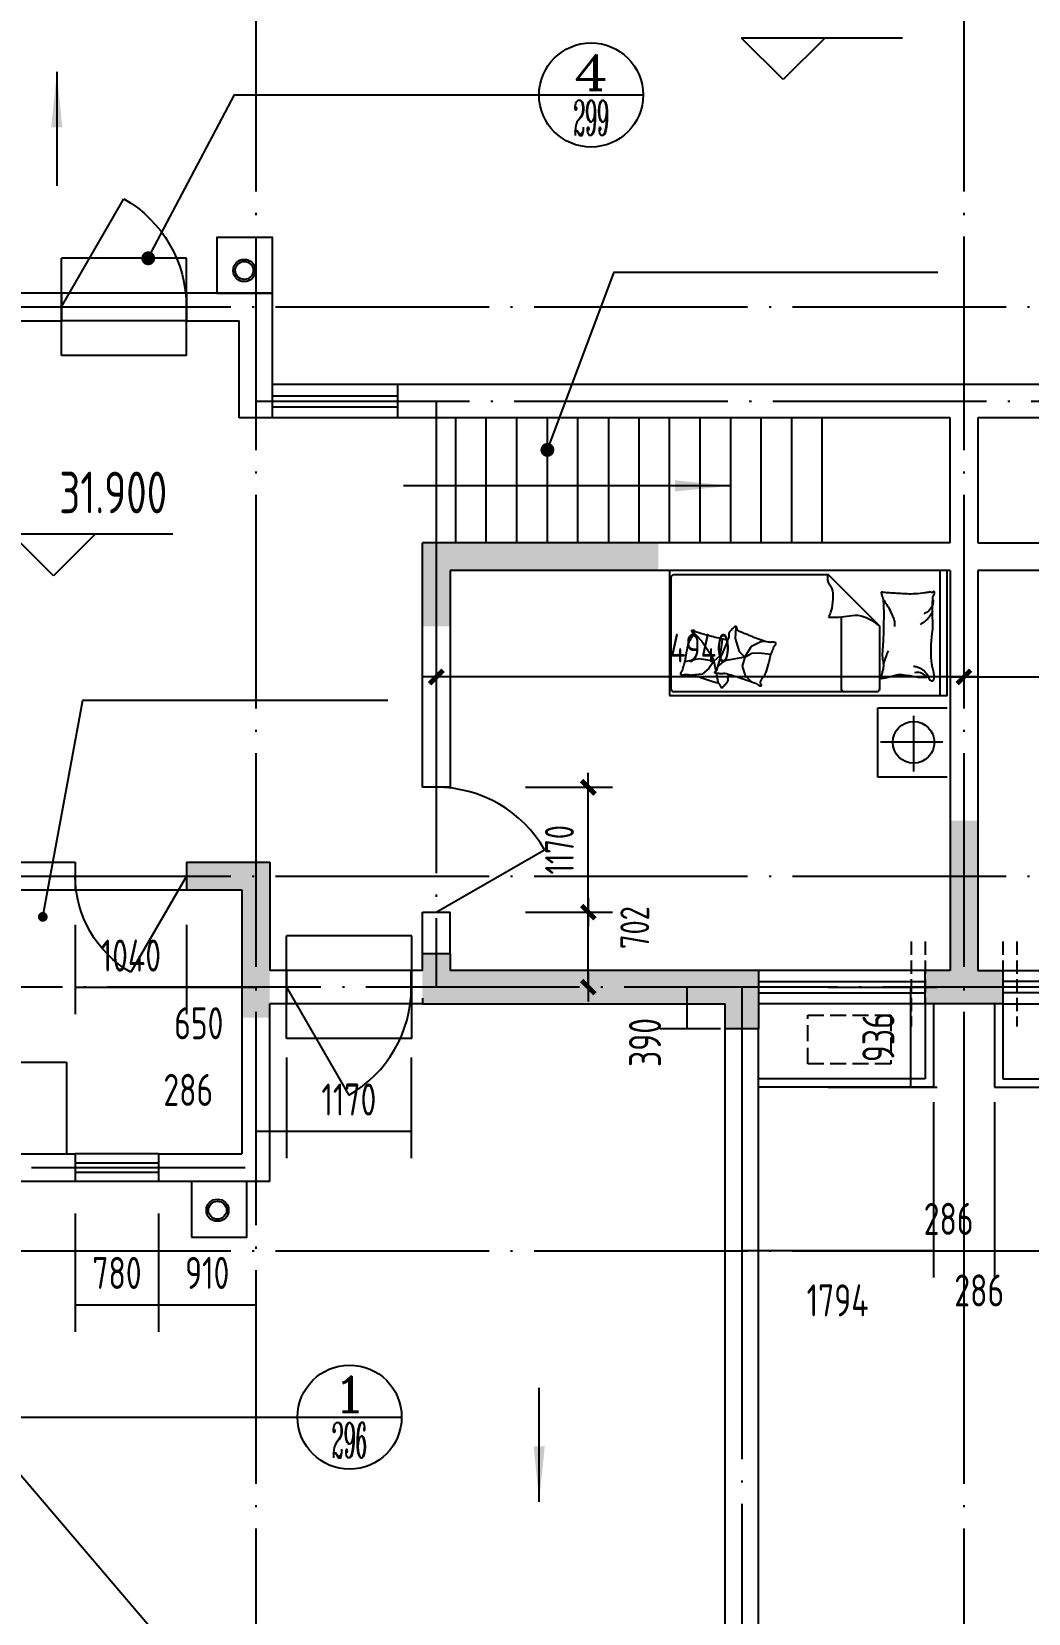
# Model space of a CAD drawing. Extents: x -726032 to 135930, y -151624 to 587044.
# Drawn here: x -601283 to -591951, y 497358 to 512170 of the extents above; entities that cross this region are included whole.
import ezdxf
from ezdxf.enums import TextEntityAlignment as Align

# ---------------------------------------------------------------- set-up
doc = ezdxf.new("R2010")
doc.units = 0
doc.header["$LTSCALE"] = 1000
doc.header["$MEASUREMENT"] = 0
doc.linetypes.add('DASH', pattern=[0.35, 0.25, -0.1])
doc.linetypes.add('DOTE', pattern=[2.42, 2, -0.2, 0.02, -0.2])
doc.layers.get('0').update_dxf_attribs({"linetype": 'CONTINUOUS'})
doc.layers.get('DEFPOINTS').update_dxf_attribs({"color": 1, "linetype": 'CONTINUOUS'})
for name, color, linetype in [('COLUMN', 170, 'CONTINUOUS'), ('DOTE', 8, 'DOTE'), ('GROUND', 45, 'CONTINUOUS'), ('LVTRY', 6, 'CONTINUOUS'), ('PUB_DIM', 245, 'CONTINUOUS'), ('ROOF', 4, 'CONTINUOUS'), ('STAIR', 42, 'CONTINUOUS'), ('WALL', 255, 'CONTINUOUS'), ('WINDOW', 155, 'CONTINUOUS'), ('WINDOW_TEXT', 7, 'CONTINUOUS'), ('家具', 252, 'CONTINUOUS'), ('引线', 213, 'CONTINUOUS'), ('排水', 245, 'CONTINUOUS'), ('空调', 245, 'CONTINUOUS'), ('雨水管', 20, 'CONTINUOUS')]:
    doc.layers.add(name, color=color, linetype=linetype)
doc.styles.add('COMP', font='COMPLEX', dxfattribs={"bigfont": 'hztxt'})
doc.styles.add('DIM_FONT', font='isocp.shx', dxfattribs={"width": 0.8})
doc.styles.add('SIMPLEX', font='SIMPLEX.SHX')
doc.dimstyles.new('DIMA', dxfattribs={"dimtxt": 300, "dimasz": 1, "dimexe": 250, "dimexo": 300, "dimgap": 150, "dimtad": 1, "dimdec": 0, "dimzin": 0, "dimdsep": 46, "dimtxsty": 'DIM_FONT', "dimcen": 0.09, "dimse1": 1, "dimclrt": 142, "dimadec": 0, "dimazin": 0, "dimtfac": 1, "dimtdec": 0, "dimtix": 1, "dimtmove": 2, "dimatfit": 3, "dimfxl": 1, "dimtolj": 1, "dimtzin": 0, "dimarcsym": 0})
doc.dimstyles.new('DIMB', dxfattribs={"dimtxt": 300, "dimasz": 1, "dimexe": 250, "dimexo": 300, "dimgap": 150, "dimtad": 1, "dimdec": 0, "dimzin": 0, "dimdsep": 46, "dimtxsty": 'DIM_FONT', "dimcen": 0.09, "dimse2": 1, "dimclrt": 142, "dimadec": 0, "dimazin": 0, "dimtfac": 1, "dimtdec": 0, "dimtix": 1, "dimtmove": 2, "dimatfit": 3, "dimfxl": 1, "dimtolj": 1, "dimtzin": 0, "dimarcsym": 0})
doc.dimstyles.new('DIMN', dxfattribs={"dimtxt": 300, "dimasz": 1, "dimexe": 250, "dimexo": 300, "dimgap": 150, "dimtad": 1, "dimdec": 0, "dimzin": 0, "dimdsep": 46, "dimtxsty": 'DIM_FONT', "dimcen": 0.09, "dimclrt": 142, "dimadec": 0, "dimazin": 0, "dimtfac": 1, "dimtdec": 0, "dimtix": 1, "dimtmove": 2, "dimatfit": 3, "dimfxl": 1, "dimtolj": 1, "dimtzin": 0, "dimarcsym": 0})

# ---------------------------------------------------------------- blocks, each defined once
blk = doc.blocks.new('_DBLK')
blk.add_line((-0.5, 0), (0, -0.866))
blk.add_arc((-0.5, 0), 1, 300, 0)
at = {"layer": 'WINDOW_TEXT', "style": 'SIMPLEX', "flags": 9}
blk.add_attdef('A', text='', height=1, dxfattribs=at).set_placement((0, 1.5), align=Align.MIDDLE)
blk = doc.blocks.new('_DIMX')
blk.add_line((-150, 0), (150, 0))
at = {"const_width": 50}
blk.add_lwpolyline([(-70, -70), (70, 70)], dxfattribs=at)
blk = doc.blocks.new('*D1630')
at = {"layer": 'DEFPOINTS', "color": 0, "transparency": 16777216}
for p in [(-592554, 507064), (-587614, 507064), (-587614, 506127)]:
    blk.add_point(p, dxfattribs=at)
at = {"layer": 'PUB_DIM', "color": 0, "lineweight": -2, "transparency": 16777216}
for p, q in [((-587614, 506794), (-587614, 505902)), ((-592553, 506127), (-587615, 506127))]:
    blk.add_line(p, q, dxfattribs=at)
at = {"layer": 'PUB_DIM', "color": 0, "lineweight": -2, "transparency": 16777216, "xscale": 0.9, "yscale": 0.9, "zscale": 0.9, "rotation": 180}
blk.add_blockref('_DIMX', (-592554, 506127), dxfattribs=at)
at = {"layer": 'PUB_DIM', "color": 0, "lineweight": -2, "transparency": 16777216, "xscale": 0.9, "yscale": 0.9, "zscale": 0.9}
blk.add_blockref('_DIMX', (-587614, 506127), dxfattribs=at)
at = {"layer": 'PUB_DIM', "color": 142, "transparency": 16777216, "insert": (-590084, 506397), "char_height": 270, "attachment_point": 5, "style": 'DIM_FONT'}
blk.add_mtext('\\A1;4940', dxfattribs=at)
blk = doc.blocks.new('*D345')
at = {"layer": 'DEFPOINTS', "color": 0, "transparency": 16777216}
for p in [(-592554, 502446), (-592268, 502446), (-592268, 500752)]:
    blk.add_point(p, dxfattribs=at)
at = {"layer": 'PUB_DIM', "color": 0, "lineweight": -2, "transparency": 16777216}
for p, q in [((-592554, 502146), (-592554, 500502)), ((-592268, 502146), (-592268, 500502)), ((-592555, 500752), (-592556, 500752)), ((-592554, 500752), (-592268, 500752)), ((-592267, 500752), (-592266, 500752))]:
    blk.add_line(p, q, dxfattribs=at)
at = {"layer": 'PUB_DIM', "color": 0, "transparency": 16777216}
for points in [[(-592555, 500753), (-592555, 500752), (-592554, 500752)], [(-592267, 500753), (-592267, 500752), (-592268, 500752)]]:
    blk.add_solid(points, dxfattribs=at)
at = {"layer": 'PUB_DIM', "color": 142, "transparency": 16777216, "insert": (-592411, 500382), "char_height": 300, "attachment_point": 5, "style": 'DIM_FONT'}
blk.add_mtext('\\A1;286', dxfattribs=at)
blk = doc.blocks.new('*D346')
at = {"layer": 'DEFPOINTS', "color": 0, "transparency": 16777216}
for p in [(-592268, 502446), (-590474, 502446), (-590474, 500752)]:
    blk.add_point(p, dxfattribs=at)
at = {"layer": 'PUB_DIM', "color": 0, "lineweight": -2, "transparency": 16777216}
for p, q in [((-592268, 502146), (-592268, 500502)), ((-590474, 502146), (-590474, 500502)), ((-592267, 500752), (-590475, 500752))]:
    blk.add_line(p, q, dxfattribs=at)
at = {"layer": 'PUB_DIM', "color": 0, "transparency": 16777216}
for points in [[(-592267, 500753), (-592267, 500752), (-592268, 500752)], [(-590475, 500753), (-590475, 500752), (-590474, 500752)]]:
    blk.add_solid(points, dxfattribs=at)
at = {"layer": 'PUB_DIM', "color": 142, "transparency": 16777216, "insert": (-591371, 500289), "char_height": 300, "attachment_point": 5, "style": 'DIM_FONT'}
blk.add_mtext('\\A1;1794', dxfattribs=at)
blk = doc.blocks.new('_ARROW')
blk.add_solid([(0, 0), (-1, 0.1), (-1, -0.1)])
blk = doc.blocks.new('_WBLK')
for p, q in [((-0.5, 0.5), (0.5, 0.5)), ((0.5, 0.1667), (-0.5, 0.1667)), ((0.5, -0.1667), (-0.5, -0.1667)), ((-0.5, -0.5), (0.5, -0.5))]:
    blk.add_line(p, q)
at = {"layer": 'WINDOW_TEXT', "style": 'SIMPLEX', "flags": 9}
blk.add_attdef('A', text='', height=1, dxfattribs=at).set_placement((0, 1.5), align=Align.MIDDLE)
blk = doc.blocks.new('*D1631')
at = {"layer": 'DEFPOINTS', "color": 0, "transparency": 16777216}
for p in [(-597494, 507064), (-592554, 507064), (-597494, 506127)]:
    blk.add_point(p, dxfattribs=at)
at = {"layer": 'PUB_DIM', "color": 0, "lineweight": -2, "transparency": 16777216}
for p, q in [((-597494, 506794), (-597494, 505902)), ((-592555, 506127), (-597493, 506127))]:
    blk.add_line(p, q, dxfattribs=at)
at = {"layer": 'PUB_DIM', "color": 0, "lineweight": -2, "transparency": 16777216, "xscale": 0.9, "yscale": 0.9, "zscale": 0.9, "rotation": 180}
blk.add_blockref('_DIMX', (-597494, 506127), dxfattribs=at)
at = {"layer": 'PUB_DIM', "color": 0, "lineweight": -2, "transparency": 16777216, "xscale": 0.9, "yscale": 0.9, "zscale": 0.9}
blk.add_blockref('_DIMX', (-592554, 506127), dxfattribs=at)
at = {"layer": 'PUB_DIM', "color": 142, "transparency": 16777216, "insert": (-595024, 506397), "char_height": 270, "attachment_point": 5, "style": 'DIM_FONT'}
blk.add_mtext('\\A1;4940', dxfattribs=at)
blk = doc.blocks.new('M_C55HKH')
for p, q in [((0, -52), (900, -52)), ((26, -509), (26, -1968)), ((503, -489), (46, -489)), ((503, -489), (872, -858)), ((46, -761), (564, -761)), ((872, -1968), (872, -858)), ((299, -1273), (295, -1270)), ((307, -1352), (299, -1273)), ((305, -1407), (307, -1352)), ((357, -1410), (393, -1337)), ((393, -1337), (392, -1318)), ((146, -1456), (100, -1409)), ((211, -1478), (146, -1456)), ((278, -1459), (211, -1478)), ((278, -1459), (251, -1606)), ((278, -1459), (305, -1407)), ((278, -1459), (357, -1410)), ((317, -1498), (278, -1459)), ((412, -1527), (317, -1498)), ((495, -1523), (412, -1527)), ((163, -1664), (89, -1649)), ((249, -1682), (175, -1667)), ((249, -1682), (196, -1718)), ((219, -1643), (211, -1652)), ((251, -1606), (219, -1643)), ((249, -1682), (286, -1639)), ((249, -1682), (266, -1787)), ((292, -1700), (249, -1682)), ((286, -1639), (333, -1628)), ((391, -1769), (292, -1700)), ((333, -1628), (405, -1618)), ((154, -1766), (147, -1841)), ((196, -1718), (154, -1766)), ((266, -1787), (243, -1892)), ((469, -1839), (391, -1769)), ((46, -1988), (852, -1988))]:
    blk.add_line(p, q)
blk.add_lwpolyline([(0, -2000), (0, 0), (900, 0), (900, -2000)], close=True)
for points in [[(135, -134, -0.263368), (107, -115, -0.494818), (116, -96, -0.049225), (134, -94, -0.036831), (158, -96, -0.031893), (196, -104, 0.035782), (230, -111, 0.032941), (319, -117, 0.026564), (430, -111, 0.017905), (468, -106, -0.033397), (488, -104, -0.03204), (525, -104, 0.018442), (590, -107, 0.010837), (654, -107, 0.014624), (702, -104, 0.111249), (725, -96, -0.153708), (742, -92, -0.076444), (749, -94, -0.215512), (751, -96, -0.585858), (748, -99, 0.363489), (744, -102, 0.191716), (743, -113, -0.129675), (745, -130, -0.01735), (742, -147, 0.019326), (740, -162, 0.018818), (733, -230, 0.021828), (732, -289, 0.006204), (734, -323, 0.001963), (740, -430, 0.028341), (744, -466, -0.117014), (744, -475, -0.36606), (742, -476, -0.03973), (728, -473, -0.048309), (715, -468, 0.062981), (704, -464, 0.04058), (681, -461, 0.014345), (614, -458, 0.005484), (488, -459, 0.007153), (392, -462, 0.008762), (350, -465, -0.008153), (304, -468, -0.06251), (247, -463, 0.078669), (201, -461, 0.047825), (179, -466, -0.034494), (148, -473, -0.023571), (123, -476, -0.510228), (122, -475), (129, -445), (150, -363, 0.073041), (152, -343, 0.023305), (146, -282, 0.018299), (142, -259, -0.01097), (135, -221, -0.042281), (132, -187, -0.027201), (135, -133)], [(609, -107, 0.027842), (585, -118, 0.048685), (573, -126, 0.023666), (545, -150, 0.031223), (526, -171, 0.046801), (521, -179, 0.023191), (513, -196)], [(691, -102, 0.088153), (656, -105, 0.088153), (625, -120, 0.077547), (604, -142, 0.077547), (590, -169)], [(133, -150, -0.05369), (148, -163, -0.070312), (156, -175, -0.015448), (159, -183, -0.013244), (163, -194, -0.082127), (166, -212, -0.064164), (163, -235)], [(135, -134, -0.077379), (170, -159, -0.077379), (195, -194, -0.047525), (205, -218, -0.047525), (210, -244)], [(225, -460, 0.009729), (253, -451, 0.009729), (280, -441, 0.007971), (301, -432, 0.007971), (323, -423)], [(695, -462, 0.016108), (656, -436, 0.024599), (629, -421, 0.009477), (580, -397, 0.015937), (550, -385, 0.072521), (534, -381, 0.033339), (498, -381)], [(503, -489, -0.085272), (566, -599, -0.124044), (575, -686), (562, -782), (563, -854)], [(563, -854, -0.027362), (602, -838, -0.040834), (629, -830, -0.038441), (717, -821, -0.076528), (761, -826, -0.103649), (788, -840, 0.093398), (818, -857, 0.072727), (841, -861, 0.052315), (872, -858)], [(400, -1581, 0.025626), (402, -1591, 0.0108), (426, -1697, 0.00456), (445, -1769, 0.01125), (454, -1797, 0.069394), (462, -1813, -0.079756), (468, -1827, -0.106399), (469, -1839, -0.328642), (466, -1842, -0.299547), (461, -1840, 0.189917), (454, -1835, 0.033518), (446, -1833, 0.075627), (442, -1833, 0.053489), (436, -1835, 0.017838), (418, -1843, 0.038394), (397, -1855, -0.059529), (384, -1862, -0.035943), (362, -1869, -0.011245), (291, -1884, -0.006203), (259, -1889, 0.010783), (241, -1893, 0.019485), (230, -1895, 0.005062), (188, -1908, 0.101392), (167, -1919, -0.223768), (156, -1922, -0.25558), (153, -1920, -0.081563), (150, -1907, -0.071805), (151, -1893, 0.069985), (152, -1879, 0.03546), (145, -1831, 0.029432), (130, -1774, 0.001554), (121, -1746, -0.00152), (112, -1718, -0.004735), (102, -1689, 0.00382), (91, -1653, 0.296001), (66, -1634, -0.649774), (61, -1616, -0.02319), (65, -1613, 0.0288), (68, -1610, 0.005727), (73, -1605, -0.004358), (80, -1599, -0.027528), (94, -1586, -0.046214), (104, -1580, -0.194121), (117, -1579, 0.133719), (137, -1580, 0.005779), (155, -1575, 0.008882)]]:
    blk.add_lwpolyline(points, format="xyb")
blk.add_lwpolyline([(345, -1251, 0.101392), (366, -1238, -0.223768), (377, -1234, -0.25558), (380, -1236, -0.081563), (384, -1249, -0.071805), (384, -1263, 0.069985), (384, -1277, 0.03546), (394, -1324, 0.029432), (414, -1380, 0.001554), (425, -1407, -0.00152), (437, -1434, -0.004735), (448, -1462, 0.00382), (462, -1497, 0.296001), (488, -1515, -0.649774), (495, -1532, -0.02319), (491, -1536, 0.0288), (488, -1539, 0.005727), (484, -1544, -0.004358), (478, -1551, -0.027528), (464, -1564, -0.046214), (455, -1571, -0.194121), (442, -1573, 0.133719), (422, -1574, 0.011505), (387, -1586, 0.008882), (343, -1604, 0.012426), (286, -1629, -0.033612), (264, -1637), (218, -1652), (182, -1663, 0.224341), (170, -1674, -0.722772), (163, -1673, -0.103513), (163, -1670, 0.053465), (163, -1664, 0.030109), (161, -1646, -0.031436), (159, -1628, -0.05324), (160, -1616, 0.05518), (161, -1604, 0.056271), (157, -1583, 0.0108), (124, -1480, 0.00456), (100, -1409, 0.01125), (89, -1381, 0.069394), (80, -1366, -0.079756), (73, -1353, -0.106399), (71, -1341, -0.328642), (74, -1338, -0.299547), (79, -1340, 0.189917), (86, -1344, 0.033518), (94, -1345, 0.075627), (98, -1345, 0.053489), (104, -1343, 0.017838), (122, -1333, 0.038394), (141, -1319, -0.059529), (154, -1311, -0.035943), (175, -1303, -0.011245), (245, -1283, -0.006203), (276, -1275, 0.010783), (295, -1270, 0.019485), (305, -1266, 0.005062)], format="xyb", close=True)
for centre, start, end in [((46, -509), 90, 180), ((46, -741), 180, 270), ((46, -1968), 180, 270), ((852, -1968), 270, 0)]:
    blk.add_arc(centre, 20, start, end)
at = {"style": 'DIM_FONT', "width": 0.8, "flags": 9}
for tag in ['XSIZE', 'YSIZE']:
    blk.add_attdef(tag, (0, 0), '', height=0.5, dxfattribs=at)
blk = doc.blocks.new('*D352')
at = {"layer": 'DEFPOINTS', "color": 0, "transparency": 16777216}
for p in [(-592840, 502446), (-592554, 502446), (-592554, 500752)]:
    blk.add_point(p, dxfattribs=at)
at = {"layer": 'PUB_DIM', "color": 0, "lineweight": -2, "transparency": 16777216}
for p, q in [((-592840, 502146), (-592840, 500502)), ((-592554, 502146), (-592554, 500502)), ((-592841, 500752), (-592842, 500752)), ((-592840, 500752), (-592554, 500752)), ((-592553, 500752), (-592552, 500752))]:
    blk.add_line(p, q, dxfattribs=at)
at = {"layer": 'PUB_DIM', "color": 0, "transparency": 16777216}
for points in [[(-592841, 500753), (-592841, 500752), (-592840, 500752)], [(-592553, 500753), (-592553, 500752), (-592554, 500752)]]:
    blk.add_solid(points, dxfattribs=at)
at = {"layer": 'PUB_DIM', "color": 142, "transparency": 16777216, "insert": (-592697, 501052), "char_height": 300, "attachment_point": 5, "style": 'DIM_FONT'}
blk.add_mtext('\\A1;286', dxfattribs=at)
blk = doc.blocks.new('*D1634')
at = {"layer": 'DEFPOINTS', "color": 0, "transparency": 16777216}
for p in [(-596928, 503924), (-596071, 503924), (-596928, 503222)]:
    blk.add_point(p, dxfattribs=at)
at = {"layer": 'PUB_DIM', "color": 0, "lineweight": -2, "transparency": 16777216}
for p, q in [((-596658, 503924), (-595846, 503924)), ((-596071, 503223), (-596071, 503924))]:
    blk.add_line(p, q, dxfattribs=at)
at = {"layer": 'PUB_DIM', "color": 0, "lineweight": -2, "transparency": 16777216, "xscale": 0.9, "yscale": 0.9, "zscale": 0.9}
for p, rotation in [((-596071, 503924), 90), ((-596071, 503222), 270)]:
    blk.add_blockref('_DIMX', p, dxfattribs=dict(at, rotation=rotation))
at = {"layer": 'PUB_DIM', "color": 142, "transparency": 16777216, "insert": (-595636, 503780), "char_height": 270, "attachment_point": 5, "rotation": 90, "style": 'DIM_FONT'}
blk.add_mtext('\\A1;702', dxfattribs=at)
blk = doc.blocks.new('*D1635')
at = {"layer": 'DEFPOINTS', "color": 0, "transparency": 16777216}
for p in [(-594532, 503222), (-595150, 502832), (-594532, 502832)]:
    blk.add_point(p, dxfattribs=at)
at = {"layer": 'PUB_DIM', "color": 0, "lineweight": -2, "transparency": 16777216}
for p, q in [((-595150, 503221), (-595150, 502833)), ((-594832, 502832), (-595400, 502832))]:
    blk.add_line(p, q, dxfattribs=at)
at = {"layer": 'PUB_DIM', "color": 0, "transparency": 16777216}
for points in [[(-595150, 503221), (-595150, 503221), (-595150, 503222)], [(-595150, 502833), (-595150, 502833), (-595150, 502832)]]:
    blk.add_solid(points, dxfattribs=at)
at = {"layer": 'PUB_DIM', "color": 142, "transparency": 16777216, "insert": (-595540, 502704), "char_height": 300, "attachment_point": 5, "rotation": 90, "style": 'DIM_FONT'}
blk.add_mtext('\\A1;390', dxfattribs=at)
blk = doc.blocks.new('*D3519')
at = {"layer": 'DEFPOINTS', "color": 0, "transparency": 16777216}
for p in [(-599184, 502862), (-598898, 502862), (-599184, 501870)]:
    blk.add_point(p, dxfattribs=at)
at = {"layer": 'PUB_DIM', "color": 0, "lineweight": -2, "transparency": 16777216}
for p, q in [((-598898, 502562), (-598898, 501620)), ((-599185, 501870), (-599186, 501870)), ((-598898, 501870), (-599184, 501870)), ((-598897, 501870), (-598896, 501870))]:
    blk.add_line(p, q, dxfattribs=at)
at = {"layer": 'PUB_DIM', "color": 0, "transparency": 16777216}
for points in [[(-599185, 501870), (-599185, 501870), (-599184, 501870)], [(-598897, 501870), (-598897, 501870), (-598898, 501870)]]:
    blk.add_solid(points, dxfattribs=at)
at = {"layer": 'PUB_DIM', "color": 142, "transparency": 16777216, "insert": (-599816, 502260), "char_height": 300, "attachment_point": 5, "style": 'DIM_FONT'}
blk.add_mtext('\\A1;286', dxfattribs=at)
blk = doc.blocks.new('_INDEX')
blk.add_line((-0.5, 0), (0.5, 0))
blk.add_circle((0, 0), 0.5)
at = {"style": 'COMP'}
for tag, width, p, p2 in [('1', 2.333333, (-0.17, 0.05), (0.17, 0.05)), ('-', 1.166667, (-0.17, -0.39), (0.17, -0.39))]:
    blk.add_attdef(tag, text='', height=0.34, dxfattribs=dict(at, width=width)).set_placement(p, p2, align=Align.FIT)
blk = doc.blocks.new('*D356')
at = {"layer": 'DEFPOINTS', "color": 0, "transparency": 16777216}
for p in [(-600874, 504106), (-599834, 504106), (-600874, 503218)]:
    blk.add_point(p, dxfattribs=at)
at = {"layer": 'PUB_DIM', "color": 0, "lineweight": -2, "transparency": 16777216}
for p, q in [((-600874, 503806), (-600874, 502968)), ((-599834, 503806), (-599834, 502968)), ((-599835, 503218), (-600873, 503218))]:
    blk.add_line(p, q, dxfattribs=at)
at = {"layer": 'PUB_DIM', "color": 0, "transparency": 16777216}
for points in [[(-600873, 503218), (-600873, 503218), (-600874, 503218)], [(-599835, 503218), (-599835, 503218), (-599834, 503218)]]:
    blk.add_solid(points, dxfattribs=at)
at = {"layer": 'PUB_DIM', "color": 142, "transparency": 16777216, "insert": (-600354, 503518), "char_height": 300, "attachment_point": 5, "style": 'DIM_FONT'}
blk.add_mtext('\\A1;1040', dxfattribs=at)
blk = doc.blocks.new('*D1637')
at = {"layer": 'DEFPOINTS', "color": 0, "transparency": 16777216}
for p in [(-599834, 504106), (-599184, 504106), (-599834, 503218)]:
    blk.add_point(p, dxfattribs=at)
at = {"layer": 'PUB_DIM', "color": 0, "lineweight": -2, "transparency": 16777216}
for p, q in [((-599834, 503806), (-599834, 502968)), ((-599185, 503218), (-599833, 503218))]:
    blk.add_line(p, q, dxfattribs=at)
at = {"layer": 'PUB_DIM', "color": 0, "transparency": 16777216}
for points in [[(-599833, 503218), (-599833, 503218), (-599834, 503218)], [(-599185, 503218), (-599185, 503218), (-599184, 503218)]]:
    blk.add_solid(points, dxfattribs=at)
at = {"layer": 'PUB_DIM', "color": 142, "transparency": 16777216, "insert": (-599718, 502884), "char_height": 300, "attachment_point": 5, "style": 'DIM_FONT'}
blk.add_mtext('\\A1;650', dxfattribs=at)
blk = doc.blocks.new('*D358')
at = {"layer": 'DEFPOINTS', "color": 0, "transparency": 16777216}
for p in [(-598898, 502862), (-597728, 502862), (-598898, 501870)]:
    blk.add_point(p, dxfattribs=at)
at = {"layer": 'PUB_DIM', "color": 0, "lineweight": -2, "transparency": 16777216}
for p, q in [((-598898, 502562), (-598898, 501620)), ((-597728, 502562), (-597728, 501620)), ((-597729, 501870), (-598897, 501870))]:
    blk.add_line(p, q, dxfattribs=at)
at = {"layer": 'PUB_DIM', "color": 0, "transparency": 16777216}
for points in [[(-598897, 501870), (-598897, 501870), (-598898, 501870)], [(-597729, 501870), (-597729, 501870), (-597728, 501870)]]:
    blk.add_solid(points, dxfattribs=at)
at = {"layer": 'PUB_DIM', "color": 142, "transparency": 16777216, "insert": (-598313, 502170), "char_height": 300, "attachment_point": 5, "style": 'DIM_FONT'}
blk.add_mtext('\\A1;1170', dxfattribs=at)
blk = doc.blocks.new('*D359')
at = {"layer": 'DEFPOINTS', "color": 0, "transparency": 16777216}
for p in [(-594634, 502446), (-592840, 502446), (-594634, 500752)]:
    blk.add_point(p, dxfattribs=at)
at = {"layer": 'PUB_DIM', "color": 0, "lineweight": -2, "transparency": 16777216}
for p, q in [((-594634, 502146), (-594634, 500502)), ((-592840, 502146), (-592840, 500502)), ((-592841, 500752), (-594633, 500752))]:
    blk.add_line(p, q, dxfattribs=at)
at = {"layer": 'PUB_DIM', "color": 0, "transparency": 16777216}
for points in [[(-594633, 500753), (-594633, 500752), (-594634, 500752)], [(-592841, 500753), (-592841, 500752), (-592840, 500752)]]:
    blk.add_solid(points, dxfattribs=at)
at = {"layer": 'PUB_DIM', "color": 142, "transparency": 16777216, "insert": (-593737, 500289), "char_height": 300, "attachment_point": 5, "style": 'DIM_FONT'}
blk.add_mtext('\\A1;1794', dxfattribs=at)
blk = doc.blocks.new('*D361')
at = {"layer": 'DEFPOINTS', "color": 0, "transparency": 16777216}
for p in [(-594126, 503222), (-594126, 502286), (-593055, 502286)]:
    blk.add_point(p, dxfattribs=at)
at = {"layer": 'PUB_DIM', "color": 0, "lineweight": -2, "transparency": 16777216}
for p, q in [((-593826, 503222), (-592805, 503222)), ((-593055, 503221), (-593055, 502287)), ((-593826, 502286), (-592805, 502286))]:
    blk.add_line(p, q, dxfattribs=at)
at = {"layer": 'PUB_DIM', "color": 0, "transparency": 16777216}
for points in [[(-593056, 503221), (-593055, 503221), (-593055, 503222)], [(-593056, 502287), (-593055, 502287), (-593055, 502286)]]:
    blk.add_solid(points, dxfattribs=at)
at = {"layer": 'PUB_DIM', "color": 142, "transparency": 16777216, "insert": (-593355, 502754), "char_height": 300, "attachment_point": 5, "rotation": 90, "style": 'DIM_FONT'}
blk.add_mtext('\\A1;936', dxfattribs=at)
blk = doc.blocks.new('*D3997')
at = {"layer": 'DEFPOINTS', "color": 0, "transparency": 16777216}
for p in [(-600874, 501402), (-600094, 501402), (-600094, 500246)]:
    blk.add_point(p, dxfattribs=at)
at = {"layer": 'PUB_DIM', "color": 0, "lineweight": -2, "transparency": 16777216}
for p, q in [((-600874, 501102), (-600874, 499996)), ((-600094, 501102), (-600094, 499996)), ((-600873, 500246), (-600095, 500246))]:
    blk.add_line(p, q, dxfattribs=at)
at = {"layer": 'PUB_DIM', "color": 0, "transparency": 16777216}
for points in [[(-600873, 500246), (-600873, 500246), (-600874, 500246)], [(-600095, 500246), (-600095, 500246), (-600094, 500246)]]:
    blk.add_solid(points, dxfattribs=at)
at = {"layer": 'PUB_DIM', "color": 142, "transparency": 16777216, "insert": (-600484, 500546), "char_height": 300, "attachment_point": 5, "style": 'DIM_FONT'}
blk.add_mtext('\\A1;780', dxfattribs=at)
blk = doc.blocks.new('*D3996')
at = {"layer": 'DEFPOINTS', "color": 0, "transparency": 16777216}
for p in [(-600094, 501402), (-599184, 501402), (-599184, 500246)]:
    blk.add_point(p, dxfattribs=at)
at = {"layer": 'PUB_DIM', "color": 0, "lineweight": -2, "transparency": 16777216}
for p, q in [((-600094, 501102), (-600094, 499996)), ((-600093, 500246), (-599185, 500246))]:
    blk.add_line(p, q, dxfattribs=at)
at = {"layer": 'PUB_DIM', "color": 0, "transparency": 16777216}
for points in [[(-600093, 500246), (-600093, 500246), (-600094, 500246)], [(-599185, 500246), (-599185, 500246), (-599184, 500246)]]:
    blk.add_solid(points, dxfattribs=at)
at = {"layer": 'PUB_DIM', "color": 142, "transparency": 16777216, "insert": (-599639, 500546), "char_height": 300, "attachment_point": 5, "style": 'DIM_FONT'}
blk.add_mtext('\\A1;910', dxfattribs=at)
blk = doc.blocks.new('*D4205')
at = {"layer": 'DEFPOINTS', "color": 0, "transparency": 16777216}
for p in [(-596928, 505094), (-596071, 505094), (-596928, 503924)]:
    blk.add_point(p, dxfattribs=at)
at = {"layer": 'PUB_DIM', "color": 0, "lineweight": -2, "transparency": 16777216}
for p, q in [((-596658, 505094), (-595846, 505094)), ((-596071, 503925), (-596071, 505094)), ((-596658, 503924), (-595846, 503924))]:
    blk.add_line(p, q, dxfattribs=at)
at = {"layer": 'PUB_DIM', "color": 0, "lineweight": -2, "transparency": 16777216, "xscale": 0.9, "yscale": 0.9, "zscale": 0.9}
for p, rotation in [((-596071, 505094), 90), ((-596071, 503924), 270)]:
    blk.add_blockref('_DIMX', p, dxfattribs=dict(at, rotation=rotation))
at = {"layer": 'PUB_DIM', "color": 142, "transparency": 16777216, "insert": (-596341, 504509), "char_height": 270, "attachment_point": 5, "rotation": 90, "style": 'DIM_FONT'}
blk.add_mtext('\\A1;1170', dxfattribs=at)

msp = doc.modelspace()

# ---------------------------------------------------------------- hatches: boundary and pattern name
at = {"layer": 'ROOF'}
h = msp.add_hatch(dxfattribs=at)
h.set_pattern_fill('DOTS', color=256, scale=390, style=0)
h.set_pattern_definition([(180, (-731930.325, 346442.748), (-12.1875, 24.375), [0, -24.375])])
h.paths.add_polyline_path([(-597623.9, 503066.4), (-597623.9, 503118.4), (-594789.9, 503118.4), (-594789.9, 503066.4)])

# ---------------------------------------------------------------- linework, layer by layer
at = {"layer": 'COLUMN'}
for points in [[(-597623.9, 507382.4), (-597363.9, 507122.4), (-595413.9, 507382.4), (-595413.9, 507122.4)], [(-597623.9, 507382.4), (-597623.9, 506602.4), (-597363.9, 507122.4), (-597363.9, 506602.4)], [(-592683.9, 504782.4), (-592683.9, 503378.4), (-592423.9, 504782.4), (-592423.9, 503378.4)], [(-599833.9, 504392.4), (-599833.9, 504132.4), (-599053.9, 504392.4), (-599313.9, 504132.4)], [(-599313.9, 502936.4), (-599313.9, 504132.4), (-599053.9, 502936.4), (-599053.9, 504392.4)], [(-597363.9, 503534.4), (-597623.9, 503534.4), (-597363.9, 503378.4), (-597623.9, 503118.4)], [(-597623.9, 503118.4), (-597363.9, 503378.4), (-594789.9, 503118.4), (-594477.9, 503378.4)], [(-594789.9, 503118.4), (-594789.9, 502832.4), (-594477.9, 503378.4), (-594477.9, 502832.4)], [(-592917.9, 503378.4), (-592917.9, 503066.4), (-592189.9, 503378.4), (-592189.9, 503066.4)]]:
    msp.add_solid(points, dxfattribs=at)
at = {"layer": 'DOTE'}
for p, q in [((-599183.9, 522352), (-599183.9, 491880.4)), ((-592553.9, 522352), (-592553.9, 491880.4)), ((-615939.2, 509592.4), (-545333.8, 509592.4)), ((-599183.9, 508708.4), (-585923.9, 508708.4)), ((-597493.9, 508708.4), (-597493.9, 503222.4)), ((-615939.2, 504262.4), (-545333.8, 504262.4)), ((-545333.8, 503222.4), (-615939.2, 503222.4)), ((-594633.9, 503222.4), (-594633.9, 491880.4)), ((-608543.9, 501532.4), (-599183.9, 501532.4)), ((-615939.2, 500752.4), (-545333.8, 500752.4))]:
    msp.add_line(p, q, dxfattribs=at)
at = {"layer": 'GROUND'}
msp.add_line((-600873.9, 504132.4), (-599833.9, 504132.4), dxfattribs=at)
at = {"layer": 'LVTRY'}
for p, q in [((-602776.2, 502520.4), (-600955.3, 502520.4)), ((-600955.3, 502520.4), (-600955.3, 501662.4))]:
    msp.add_line(p, q, dxfattribs=at)
at = {"layer": 'PUB_DIM'}
for p, q in [((-594246.4, 511720.3), (-594636.4, 512110.3)), ((-593129.8, 512110.3), (-594636.4, 512110.3)), ((-593856.4, 512110.3), (-594246.4, 511720.3)), ((-601076.9, 507075.1), (-601466.9, 507465.1)), ((-599960.3, 507465.1), (-601466.9, 507465.1)), ((-600686.9, 507465.1), (-601076.9, 507075.1))]:
    msp.add_line(p, q, dxfattribs=at)
msp.add_lwpolyline([(-594737.9, 507916.9), (-597801.9, 507916.9)], dxfattribs=at)
at = {"layer": 'ROOF'}
for p, q in [((-597623.9, 503066.4), (-594789.9, 503066.4)), ((-592917.9, 503066.4), (-592917.9, 502364.4)), ((-592839.9, 503066.4), (-592839.9, 502286.4)), ((-592267.9, 503066.4), (-592267.9, 502286.4)), ((-592189.9, 503066.4), (-592189.9, 502364.4)), ((-594789.9, 495578.4), (-594789.9, 502832.4)), ((-594477.9, 495266.4), (-594477.9, 502832.4)), ((-592917.9, 502364.4), (-594477.9, 502364.4)), ((-592839.9, 502286.4), (-594477.9, 502286.4)), ((-592267.9, 502286.4), (-590629.9, 502286.4)), ((-592189.9, 502364.4), (-590629.9, 502364.4))]:
    msp.add_line(p, q, dxfattribs=at)
at = {"layer": 'STAIR'}
for p, q in [((-601003.9, 509137.4), (-601003.9, 510047.4)), ((-599833.9, 510047.4), (-601003.9, 510047.4)), ((-599833.9, 509137.4), (-599833.9, 510047.4)), ((-599833.9, 509722.4), (-601003.9, 509722.4)), ((-599833.9, 509462.4), (-601003.9, 509462.4)), ((-599833.9, 509137.4), (-601003.9, 509137.4)), ((-597311.9, 507382.4), (-597311.9, 508552.4)), ((-597025.9, 507382.4), (-597025.9, 508552.4)), ((-596739.9, 507382.4), (-596739.9, 508552.4)), ((-596453.9, 507382.4), (-596453.9, 508552.4)), ((-596167.9, 507382.4), (-596167.9, 508552.4)), ((-595881.9, 508552.4), (-595881.9, 507382.4)), ((-595595.9, 507382.4), (-595595.9, 508552.4)), ((-595309.9, 507382.4), (-595309.9, 508552.4)), ((-595023.9, 507382.4), (-595023.9, 508552.4)), ((-594737.9, 507382.4), (-594737.9, 508552.4)), ((-594451.9, 507382.4), (-594451.9, 508552.4)), ((-594165.9, 507382.4), (-594165.9, 508552.4)), ((-593879.9, 507382.4), (-593879.9, 508552.4)), ((-598897.9, 502741.4), (-598897.9, 503703.4)), ((-597724.3, 503703.4), (-598897.9, 503703.4)), ((-597724.3, 502741.4), (-597724.3, 503703.4)), ((-597727.9, 503378.4), (-598897.9, 503378.4)), ((-597720.6, 503066.4), (-598897.9, 503066.4)), ((-597724.3, 502741.4), (-598897.9, 502741.4))]:
    msp.add_line(p, q, dxfattribs=at)
at = {"layer": 'WALL'}
for p, q in [((-601003.9, 509722.4), (-602043.9, 509722.4)), ((-601003.9, 509722.4), (-601003.9, 509462.4)), ((-599833.9, 509722.4), (-599833.9, 509462.4)), ((-599027.9, 509722.4), (-599833.9, 509722.4)), ((-599027.9, 508552.4), (-599027.9, 509722.4)), ((-602043.9, 509462.4), (-601003.9, 509462.4)), ((-599833.9, 509462.4), (-599339.9, 509462.4)), ((-599339.9, 508552.4), (-599339.9, 509462.4)), ((-587249.9, 508864.4), (-597857.9, 508864.4)), ((-597857.9, 508864.4), (-597857.9, 508552.4)), ((-599027.9, 508552.4), (-599339.9, 508552.4)), ((-592683.9, 508552.4), (-597857.9, 508552.4)), ((-592683.9, 507382.4), (-592683.9, 508552.4)), ((-587249.9, 508552.4), (-592423.9, 508552.4)), ((-592423.9, 508552.4), (-592423.9, 507382.4)), ((-592683.9, 507382.4), (-597623.9, 507382.4)), ((-597623.9, 505094.4), (-597623.9, 507382.4)), ((-592423.9, 507382.4), (-587483.9, 507382.4)), ((-592683.9, 507122.4), (-597363.9, 507122.4)), ((-597363.9, 507122.4), (-597363.9, 505094.4)), ((-592683.9, 507122.4), (-592683.9, 503378.4)), ((-587743.9, 507122.4), (-592423.9, 507122.4)), ((-592423.9, 507122.4), (-592423.9, 503378.4)), ((-597363.9, 505094.4), (-597623.9, 505094.4)), ((-602303.9, 504392.4), (-600873.9, 504392.4)), ((-600873.9, 504392.4), (-600873.9, 504132.4)), ((-599833.9, 504392.4), (-599053.9, 504392.4)), ((-599833.9, 504392.4), (-599833.9, 504132.4)), ((-599053.9, 504392.4), (-599053.9, 503378.4)), ((-603733.9, 504132.4), (-600873.9, 504132.4)), ((-599833.9, 504132.4), (-599313.9, 504132.4)), ((-599313.9, 504132.4), (-599313.9, 501662.4)), ((-597623.9, 503534.4), (-597623.9, 503924.4)), ((-597623.9, 503924.4), (-597363.9, 503924.4)), ((-597363.9, 503534.4), (-597363.9, 503924.4)), ((-597623.9, 503378.4), (-597623.9, 503534.4)), ((-597363.9, 503534.4), (-597623.9, 503534.4)), ((-597363.9, 503534.4), (-597363.9, 503378.4)), ((-598897.9, 503378.4), (-599053.9, 503378.4)), ((-598897.9, 503378.4), (-598897.9, 503066.4)), ((-597727.9, 503066.4), (-597727.9, 503378.4)), ((-597623.9, 503378.4), (-597727.9, 503378.4)), ((-594477.9, 503378.4), (-597363.9, 503378.4)), ((-594477.9, 503378.4), (-594477.9, 502832.4)), ((-592917.9, 503066.4), (-592917.9, 503378.4)), ((-592683.9, 503378.4), (-592917.9, 503378.4)), ((-592423.9, 503378.4), (-592189.9, 503378.4)), ((-592189.9, 503378.4), (-592189.9, 503066.4)), ((-599053.9, 501402.4), (-599053.9, 503066.4)), ((-598897.9, 503066.4), (-599053.9, 503066.4)), ((-597623.9, 503066.4), (-597727.9, 503066.4)), ((-597623.9, 503118.4), (-597623.9, 503066.4)), ((-594789.9, 502832.4), (-594789.9, 503066.4)), ((-592189.9, 503066.4), (-592917.9, 503066.4)), ((-594477.9, 502832.4), (-594789.9, 502832.4)), ((-603733.9, 501662.4), (-600873.9, 501662.4)), ((-600873.9, 501662.4), (-600873.9, 501402.4)), ((-600093.9, 501662.4), (-599313.9, 501662.4)), ((-600093.9, 501662.4), (-600093.9, 501402.4)), ((-600873.9, 501402.4), (-606853.9, 501402.4)), ((-599053.9, 501402.4), (-600093.9, 501402.4))]:
    msp.add_line(p, q, dxfattribs=at)
at = {"layer": '家具'}
for p, q in [((-593359.9, 505839.2), (-592709.9, 505839.2)), ((-593359.9, 505189.2), (-593359.9, 505839.2)), ((-593025.6, 505761.9), (-593025.6, 505241.9)), ((-592752.6, 505514.9), (-593336.2, 505514.9)), ((-592709.9, 505189.2), (-593359.9, 505189.2))]:
    msp.add_line(p, q, dxfattribs=at)
msp.add_circle((-593025.6, 505514.9), 195, dxfattribs=at)
at = {"layer": '引线'}
for points in [[(-600191.5, 510047.4), (-599384.6, 511576.8), (-596532.1, 511576.8)], [(-596453.9, 508253.3), (-595828.8, 509916.7), (-592798.3, 509916.7)], [(-601178.3, 503880), (-600804.1, 505911.1), (-597948.6, 505911.1)], [(-602463.9, 501402.4), (-601902.1, 499195.6), (-598194.4, 499195.6)]]:
    msp.add_lwpolyline(points, dxfattribs=at)
for points, const_width in [([(-600224.2, 510047.4, 1), (-600158.9, 510047.4, 1)], 64.7), ([(-596486.5, 508253.3, 1), (-596421.2, 508253.3, 1)], 64.7), ([(-601201.2, 503880, 1), (-601155.3, 503880, 1)], 45.2)]:
    msp.add_lwpolyline(points, format="xyb", close=True, dxfattribs=dict(at, const_width=const_width))
at = {"layer": '排水'}
msp.add_line((-599053.9, 495916.4), (-603733.9, 501402.4), dxfattribs=at)
for points in [[(-601047.3, 511793), (-601047.3, 510724.7)], [(-596530.9, 498401.5), (-596530.9, 499469.8)]]:
    msp.add_lwpolyline(points, dxfattribs=at)
at = {"layer": '空调', "linetype": 'DASH', "ltscale": 0.5}
for p, q in [((-593047.9, 503648.3), (-593047.9, 502854.2)), ((-592917.9, 503648.3), (-592917.9, 502854.2)), ((-592189.9, 503648.3), (-592189.9, 502854.2)), ((-592059.9, 503648.3), (-592059.9, 502854.2))]:
    msp.add_line(p, q, dxfattribs=at)
at = {"layer": '空调', "linetype": 'DASH', "ltscale": 0.6}
msp.add_lwpolyline([(-593237, 502505), (-594017, 502505), (-594017, 502960), (-593237, 502960)], close=True, dxfattribs=at)
at = {"layer": '雨水管'}
for points in [[(-599547.9, 509722.4), (-599027.9, 509722.4), (-599027.9, 510242.4), (-599547.9, 510242.4)], [(-599787.6, 500882.4), (-599267.6, 500882.4), (-599267.6, 501402.4), (-599787.6, 501402.4)]]:
    msp.add_lwpolyline(points, close=True, dxfattribs=at)
for centre, radius in [((-599292.5, 509933.4), 104), ((-599292.5, 509933.4), 84.5), ((-599542.7, 501133.3), 104), ((-599542.7, 501133.3), 84.5)]:
    msp.add_circle(centre, radius, dxfattribs=at)

# ---------------------------------------------------------------- block references
at = {"layer": 'PUB_DIM', "xscale": -520, "yscale": 520, "zscale": 520, "rotation": 180}
msp.add_blockref('_ARROW', (-594737.9, 507916.9), dxfattribs=at)
at = {"layer": 'WINDOW', "color": 3, "xscale": -1170, "yscale": 1170, "zscale": 1170, "rotation": 180}
msp.add_blockref('_DBLK', (-600418.9, 509592.4), dxfattribs=at)
at = {"layer": 'WINDOW'}
for name, p, xscale, yscale, zscale, rotation in [('_WBLK', (-598442.9, 508708.4), 1170, 312, 1170, 180), ('_DBLK', (-597493.9, 504509.4), 1170, 1170, 1170, 90), ('_DBLK', (-600353.9, 504262.4), 1040, -1040, 1040, 180), ('_DBLK', (-598312.9, 503222.4), -1170, -1170, 1170, 180), ('_WBLK', (-600483.9, 501532.4), 780, 259.9999999999272, 780, 180)]:
    msp.add_blockref(name, p, dxfattribs=dict(at, xscale=xscale, yscale=yscale, zscale=zscale, rotation=rotation))
at = {"layer": 'WINDOW', "yscale": 312, "zscale": 1560}
for p, xscale in [((-593697.9, 503222.4), -1560), ((-591409.9, 503222.4), 1560)]:
    msp.add_blockref('_WBLK', p, dxfattribs=dict(at, xscale=xscale))
at = {"layer": '家具', "xscale": -1.30000000000291, "yscale": 1.30000000000291, "zscale": 1.3, "rotation": 270}
msp.add_blockref('M_C55HKH', (-592709.9, 505952.4), dxfattribs=at)
at = {"layer": '引线'}
ref = msp.add_blockref('_INDEX', (-596044.6, 511576.8), dxfattribs=dict(at, xscale=975, yscale=975, zscale=975))
ref.add_attrib('1', '4', dxfattribs={"layer": '0', "height": 331.5, "style": 'COMP', "width": 1.3125}).set_placement((-596210.4, 511625.6), (-595878.9, 511625.6), align=Align.FIT)
ref.add_attrib('-', '299', dxfattribs={"layer": '0', "height": 331.5, "style": 'COMP', "width": 0.388889}).set_placement((-596210.4, 511196.6), (-595878.9, 511196.6), align=Align.FIT)
ref = msp.add_blockref('_INDEX', (-598306.2, 499195.6), dxfattribs=dict(at, xscale=975, yscale=975, zscale=975))
ref.add_attrib('1', '1', dxfattribs={"layer": '0', "height": 331.5, "style": 'COMP', "width": 2.333333}).set_placement((-598471.9, 499244.4), (-598140.4, 499244.4), align=Align.FIT)
ref.add_attrib('-', '296', dxfattribs={"layer": '0', "height": 331.5, "style": 'COMP', "width": 0.388889}).set_placement((-598471.9, 498815.4), (-598140.4, 498815.4), align=Align.FIT)
at = {"layer": '排水', "yscale": 520, "zscale": 520, "rotation": 90}
for p, xscale in [((-601047.3, 511793), 520), ((-596530.9, 498401.5), -520)]:
    msp.add_blockref('_ARROW', p, dxfattribs=dict(at, xscale=xscale))

# ---------------------------------------------------------------- texts
at = {"layer": 'PUB_DIM', "style": 'DIM_FONT', "width": 0.8}
msp.add_text('31.900', height=390, dxfattribs=at).set_placement((-600518.6, 507855.1), align=Align.MIDDLE)

# ---------------------------------------------------------------- dimensions: what is measured, and where the dimension line sits
at = {"layer": 'PUB_DIM'}
for base, p2, picture, middle in [((-597493.9, 506127.2), (-597493.9, 507064.3), '*D1631', (-595023.9, 506397.2)), ((-587613.9, 506127.2), (-587613.9, 507064.3), '*D1630', (-590083.9, 506397.2))]:
    dim = msp.add_linear_dim(base=base, p1=(-592553.9, 507064.3), p2=p2, angle=180, dimstyle='DIMA', override={"dimscale": 0.9, "dimblk1": '_DIMX', "dimblk2": '_DIMX', "dimsah": 1}, dxfattribs=at)
    dim.commit()
    dim.dimension.update_dxf_attribs({"geometry": picture, "text_midpoint": middle})
dim = msp.add_aligned_dim(p1=(-596927.9, 503924.4), p2=(-596927.9, 505094.4), distance=-857.1, dimstyle='DIMN', override={"dimscale": 0.9, "dimblk1": '_DIMX', "dimblk2": '_DIMX', "dimsah": 1}, dxfattribs=at)
dim.commit()
dim.dimension.update_dxf_attribs({"geometry": '*D4205', "text_midpoint": (-596340.8, 504509.4)})
for p1, p2, distance, dimstyle, picture, middle in [((-599833.9, 504106.4), (-600873.9, 504106.4), 888.7, 'DIMN', '*D356', (-600353.9, 503517.7)), ((-597727.8, 502862.3), (-598897.8, 502862.3), 992, 'DIMN', '*D358', (-598312.8, 502170.3)), ((-600873.9, 501402.4), (-600093.9, 501402.4), -1156.6, 'DIMN', '*D3997', (-600483.9, 500545.8)), ((-600093.9, 501402.4), (-599183.9, 501402.4), -1156.6, 'DIMB', '*D3996', (-599638.9, 500545.8))]:
    dim = msp.add_aligned_dim(p1=p1, p2=p2, distance=distance, dimstyle=dimstyle, dxfattribs=at)
    dim.commit()
    dim.dimension.update_dxf_attribs({"geometry": picture, "text_midpoint": middle})
for base, p1, p2, angle, dimstyle, picture, middle, dimtype in [((-599833.9, 503217.7), (-599183.9, 504106.4), (-599833.9, 504106.4), 180, 'DIMA', '*D1637', (-599718.1, 502883.8), 161), ((-595149.9, 502832.4), (-594531.7, 503222.4), (-594531.7, 502832.4), 90, 'DIMA', '*D1635', (-595539.9, 502703.5), 160), ((-599183.8, 501870.3), (-598897.8, 502862.3), (-599183.8, 502862.3), 180, 'DIMB', '*D3519', (-599815.8, 502260.3), 161)]:
    dim = msp.add_linear_dim(base=base, p1=p1, p2=p2, angle=angle, dimstyle=dimstyle, dxfattribs=at)
    dim.commit()
    dim.dimension.update_dxf_attribs({"geometry": picture, "text_midpoint": middle, "dimtype": dimtype})
dim = msp.add_linear_dim(base=(-596070.8, 503924.4), p1=(-596927.9, 503222.4), p2=(-596927.9, 503924.4), angle=90, dimstyle='DIMA', override={"dimscale": 0.9, "dimblk1": '_DIMX', "dimblk2": '_DIMX', "dimsah": 1}, dxfattribs=at)
dim.commit()
dim.dimension.update_dxf_attribs({"geometry": '*D1634', "text_midpoint": (-595635.6, 503779.6), "dimtype": 161})
dim = msp.add_linear_dim(base=(-593055.5, 502286.4), p1=(-594125.6, 503222.4), p2=(-594125.6, 502286.4), angle=90, dimstyle='DIMN', dxfattribs=at)
dim.commit()
dim.dimension.update_dxf_attribs({"geometry": '*D361', "text_midpoint": (-593355.5, 502754.4)})
for base, p1, p2, picture, middle in [((-594633.9, 500752.4), (-592839.9, 502446.5), (-594633.9, 502446.5), '*D359', (-593736.9, 500288.9)), ((-592267.9, 500752.4), (-592553.9, 502446.5), (-592267.9, 502446.5), '*D345', (-592410.9, 500381.9)), ((-590473.9, 500752.4), (-592267.9, 502446.5), (-590473.9, 502446.5), '*D346', (-591370.9, 500288.9))]:
    dim = msp.add_linear_dim(base=base, p1=p1, p2=p2, dimstyle='DIMN', dxfattribs=at)
    dim.commit()
    dim.dimension.update_dxf_attribs({"geometry": picture, "text_midpoint": middle, "dimtype": 160})
dim = msp.add_linear_dim(base=(-592553.9, 500752.4), p1=(-592839.9, 502446.5), p2=(-592553.9, 502446.5), dimstyle='DIMN', dxfattribs=at)
dim.commit()
dim.dimension.update_dxf_attribs({"geometry": '*D352', "text_midpoint": (-592696.9, 501052.4)})

doc.saveas('drawing.dxf')
